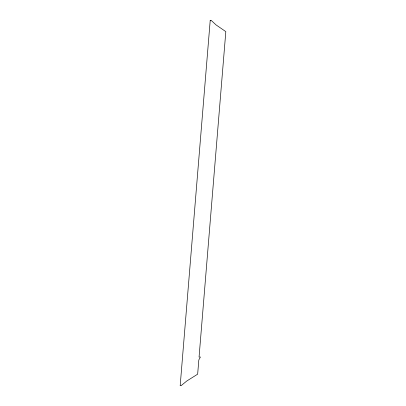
<?xml version="1.0" encoding="UTF-8"?>
<svg xmlns="http://www.w3.org/2000/svg" width="406" height="406" viewBox="0 0 406 406"><rect width="100%" height="100%" fill="white"/><g stroke="black" fill="none" stroke-linecap="round" stroke-linejoin="round"><path stroke-width="0.61" d="M210.222 20.305L180.178 385.7L181.071 385.695L186.765 381.021L197.656 374.175L198.828 359.904L200.407 357.036L199.067 357.047L225.822 31.617L216.043 24.903L211.115 20.3L210.222 20.305"/></g></svg>
